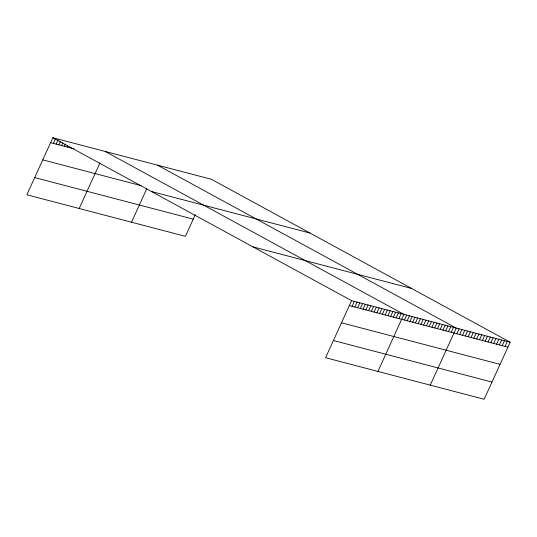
<?xml version="1.0" encoding="UTF-8"?>
<svg xmlns="http://www.w3.org/2000/svg" width="537" height="537" viewBox="0 0 537 537"><rect width="100%" height="100%" fill="white"/><g stroke="black" fill="none" stroke-linecap="round" stroke-linejoin="round"><path stroke-width="0.81" d="M510.15 342.223L351.574 300.66L325.576 357.709L484.152 399.273L510.15 342.223L211.424 179.291L52.848 137.727L26.85 194.777L185.426 236.34L195.28 214.713M53.351 143.386L55.6 138.452M56.11 144.111L58.036 139.882M58.862 144.829L60.466 141.305M61.614 145.554L62.903 142.735M64.366 146.272L65.333 144.158M67.125 146.997L67.769 145.587M79.181 208.49L99.989 162.832M131.511 222.211L146.749 188.769M352.077 306.318L354.326 301.385M354.836 307.043L357.085 302.103M357.588 307.761L359.837 302.828M360.34 308.486L362.589 303.546M363.099 309.205L365.348 304.271M365.851 309.93L368.1 304.996M368.604 310.648L370.852 305.714M371.356 311.373L373.611 306.439M374.114 312.091L376.363 307.157M376.867 312.816L379.115 307.882M379.619 313.534L381.867 308.6M382.378 314.259L384.626 309.325M385.13 314.984L387.378 310.044M387.882 315.702L390.131 310.769M390.641 316.427L392.889 311.487M393.393 317.145L395.641 312.212M396.145 317.87L398.394 312.93M398.904 318.589L401.152 313.655M377.907 371.423L403.905 314.38L105.178 151.447M404.408 320.032L406.657 315.098M407.167 320.757L409.416 315.823M409.919 321.475L412.168 316.541M412.671 322.2L414.92 317.266M415.423 322.918L417.672 317.985M418.182 323.643L420.431 318.709M420.934 324.368L423.183 319.428M423.686 325.086L425.935 320.153M426.445 325.811L428.694 320.871M429.197 326.53L431.446 321.596M431.949 327.255L434.198 322.321M434.708 327.973L436.957 323.039M437.46 328.698L439.709 323.764M440.212 329.416L442.461 324.482M442.971 330.141L445.22 325.207M445.723 330.859L447.972 325.925M448.476 331.584L450.724 326.65M451.228 332.309L453.483 327.369M430.238 385.136L456.235 328.094L157.509 165.161M456.826 333.772L459.075 328.839M459.659 334.517L461.907 329.577M462.498 335.256L464.747 330.322M465.337 336.001L467.586 331.067M468.177 336.746L470.425 331.812M471.009 337.491L473.258 332.557M473.849 338.236L476.097 333.296M476.688 338.975L478.937 334.041M479.521 339.72L481.776 334.786M482.36 340.465L484.609 335.531M485.2 341.21L487.448 336.276M488.039 341.955L490.288 337.014M490.872 342.693L493.127 337.76M493.711 343.438L495.96 338.505M496.55 344.183L498.799 339.25M499.39 344.929L501.639 339.995M502.223 345.674L504.478 340.733M505.062 346.412L507.311 341.478M50.599 142.667L74.012 148.803M42.759 159.865L141.224 185.668M151.427 191.494L310.003 233.058M34.69 177.579L193.266 219.143M252.994 246.892L411.57 288.456M349.325 305.593L507.901 347.157M341.485 322.791L500.061 364.354M333.417 340.512L491.993 382.076M52.848 137.727L351.574 300.66"/></g></svg>
